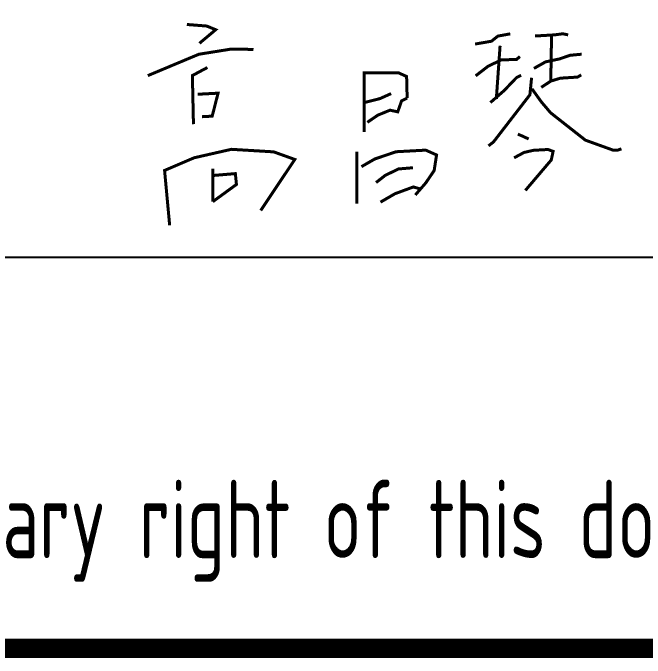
# Model space of a CAD drawing. Extents: x 9732137 to 18866768, y -962146 to 246094.
# Drawn here: x 9819017 to 9820633, y -255731 to -254082 of the extents above; entities that cross this region are included whole.
import ezdxf
from ezdxf.enums import TextEntityAlignment as Align

# ---------------------------------------------------------------- set-up
doc = ezdxf.new("R2010")
doc.units = 0
doc.header["$LTSCALE"] = 1000
doc.layers.get('0').update_dxf_attribs({"linetype": 'CONTINUOUS'})
doc.layers.add('BORDER', color=7, linetype='CONTINUOUS')
doc.styles.add('TSSD_Rein', font='Tssdeng.shx', dxfattribs={"width": 0.7, "bigfont": 'hztxt.shx'})

# ---------------------------------------------------------------- blocks, each defined once
blk = doc.blocks.new('A$C744C32FA')
at = {"const_width": 30}
for points in [[(-1936, 1093.1), (-1737, 1077.4), (-1648, 1040.8), (-1810.3, 904.9)], [(942.2, 897.6), (1106.9, 926), (1169.4, 977), (1294.3, 999.7)], [(1541.1, 978.1), (1734.1, 989.1), (1817.8, 1000), (1872.5, 989.1)], [(1706.1, 987.5), (1698.5, 527.6)], [(-2325.8, 582.3), (-2064, 692), (-1816.1, 795.8), (-1489.9, 848), (-1270.4, 843.8)], [(1192.1, 880.6), (1163.7, 477.9), (1154.6, 348.5)], [(947.9, 580), (1072.8, 676.4), (1203.4, 738.8), (1356.7, 744.5), (1390.8, 772.8)], [(1530.1, 654.4), (1646.7, 719.9), (1785.1, 749), (1890.7, 785.4), (2007.2, 796.3)], [(-1731.1, 663.3), (-1880.7, 583.2), (-1870, 97.6)], [(-163.7, 18.3), (-163.7, 608.8), (180.7, 608.8), (258.6, 574), (264.1, 358.7)], [(1095.5, 313.4), (1231.8, 432.5), (1356.7, 563), (1402.2, 585.7)], [(1603.2, 465.3), (1698.5, 527.6), (1793.8, 556.9), (1966.1, 567.8), (2002.8, 589.8)], [(1506.7, 561), (1490, 391), (1399.9, 274.3), (1309, 156.7), (1214, 33.6), (1126, -80.4), (1076.2, -119)], [(1510, 451), (1603.4, 321), (1696.9, 211), (1853.7, 87.6), (1966.7, -1.2), (2044.2, -62.1), (2137.4, -95.7), (2323, -162.6), (2364.3, -162.4), (2404.4, -149), (2384.3, -155.7)], [(-1827.2, 396.4), (-1624.2, 407.1), (-1683, 177.6), (-1784.5, 172.3)], [(-163.7, 313.6), (-6.7, 353.2), (103.8, 402.9)], [(-133.8, 115.8), (-28.8, 187.6), (92.8, 237.3), (170.2, 220.7), (208.8, 331.1), (264.1, 358.7)], [(1369.4, -2.1), (1420.6, -23.6), (1477.1, -50.5)], [(-2107.7, -912.6), (-2158.4, -364.4), (-1862.9, -237.9), (-1491.3, -153.5), (-1069.2, -178.8), (-858.1, -254.7), (-908.7, -330.6), (-1198.4, -764.7)], [(-237.6, -177.2), (-237.6, -696.2)], [(-192.7, -326.9), (-58.5, -249.7), (153.5, -177.7), (449.6, -161.7), (557.7, -209.7), (533.7, -365.6), (449.6, -489.5), (345.6, -609.4)], [(1331.8, -238.6), (1431.3, -184.9), (1525.5, -163.4), (1670.8, -155.3), (1721.9, -174.1), (1703.1, -260.1), (1444.8, -563.8)], [(-1677.1, -676.4), (-1677.1, -347.5)], [(-1677.1, -415), (-1451.5, -396.1), (-1440.7, -504.3), (-1677.1, -676.4)], [(-46.5, -485.5), (45.5, -413.5), (177.5, -349.6), (321.6, -337.6)], [(-2.5, -681.3), (141.5, -597.4), (325.6, -529.4), (397.6, -549.4)]]:
    blk.add_lwpolyline(points, dxfattribs=at)

msp = doc.modelspace()

# ---------------------------------------------------------------- linework, layer by layer
for p, q in [((9817456.8, -254706.3), (9835456.8, -254706.3)), ((9817456.8, -255705.6), (9835456.8, -255705.6))]:
    msp.add_line(p, q)
at = {"layer": 'BORDER', "const_width": 50}
msp.add_lwpolyline([(9779556.8, -255706.3), (9779556.8, -215706.3), (9835456.8, -215706.3), (9835456.8, -255706.3)], close=True, dxfattribs=at)

# ---------------------------------------------------------------- block references
at = {"xscale": 0.2560000009834766, "yscale": 0.2560000000521541, "zscale": 0.2559999999994034}
msp.add_blockref('A$C744C32FA', (9819957.2, -254391.4), dxfattribs=at)

# ---------------------------------------------------------------- texts
at = {"style": 'TSSD_Rein', "width": 0.7}
msp.add_text('The proprietary right of this document belongs to Anhui Huadong Chemical And Medical Engineering  Co.,Ltd.  and any replication or transfer to the 3rd. side is forbidden without its permission. ', height=200, dxfattribs=at).set_placement((9826203.2, -255405.6), align=Align.MIDDLE)

doc.saveas('drawing.dxf')
